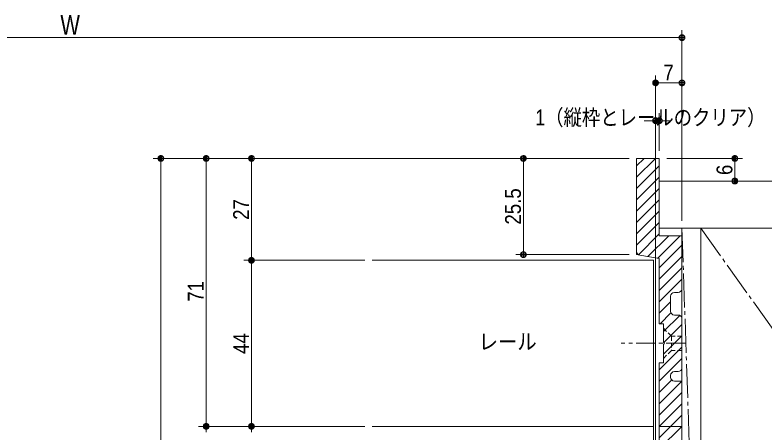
# Model space of a CAD drawing. Units: millimetres, scale not verified. Extents: x -606 to 606, y -304 to 304.
# Drawn here: x -193.4 to 5.2, y -106.5 to 4 of the extents above; entities that cross this region are included whole.
import ezdxf
from ezdxf.enums import TextEntityAlignment as Align

# ---------------------------------------------------------------- set-up
doc = ezdxf.new("R2010")
doc.units = ezdxf.units.MM
doc.header["$LTSCALE"] = 2
for name, pattern in [('CHAIN1', [8, 5, -1, 1, -1]), ('CHAIN2', [12, 9, -1, 1, -1]), ('DASHED1', [1.8, 1.2, -0.6])]:
    doc.linetypes.add(name, pattern=pattern)
for name, color, linetype, lineweight in [('0-1_3一般', 7, 'Continuous', 9), ('0-2_2寸法-1', 7, 'Continuous', 9), ('0-3_0', 7, 'Continuous', 9), ('0-4_2寸法-3', 7, 'Continuous', 9), ('0-5_2寸法-2', 7, 'Continuous', 9)]:
    doc.layers.add(name, color=color, linetype=linetype, lineweight=lineweight)
doc.styles.add('ＭＳ ゴシック', font='')
doc.styles.add('ＭＳ Ｐゴシック', font='')
doc.styles.get('ＭＳ ゴシック').set_extended_font_data('MS Gothic')
doc.styles.get('ＭＳ Ｐゴシック').set_extended_font_data('MS PGothic')

# ---------------------------------------------------------------- blocks, each defined once
blk = doc.blocks.new('_Dot')
at = {"layer": '0-3_0'}
for p, q in [((-1, 0), (-2, 0)), ((0.978, 0.2), (-0.978, 0.2)), ((0.799, 0.6), (-0.799, 0.6)), ((0.916, -0.398), (-0.916, -0.398)), ((0.6, -0.798), (-0.6, -0.798))]:
    blk.add_line(p, q, dxfattribs=at)
for points in [[(1, 0), (0.992, 0.125), (0.969, 0.249), (0.93, 0.368), (0.876, 0.482), (0.809, 0.588), (0.729, 0.685), (0.637, 0.771), (0.536, 0.844), (0.426, 0.905), (0.309, 0.951), (0.187, 0.982), (0.063, 0.998), (-0.063, 0.998), (-0.187, 0.982), (-0.309, 0.951), (-0.426, 0.905), (-0.536, 0.844), (-0.637, 0.771), (-0.729, 0.685), (-0.809, 0.588), (-0.876, 0.482), (-0.93, 0.368), (-0.969, 0.249), (-0.992, 0.125), (-1, 0), (0, 0)], [(-1, 0), (-0.992, -0.125), (-0.969, -0.249), (-0.93, -0.368), (-0.876, -0.482), (-0.809, -0.588), (-0.729, -0.685), (-0.637, -0.771), (-0.536, -0.844), (-0.426, -0.905), (-0.309, -0.951), (-0.187, -0.982), (-0.063, -0.998), (0.063, -0.998), (0.187, -0.982), (0.309, -0.951), (0.426, -0.905), (0.536, -0.844), (0.637, -0.771), (0.729, -0.685), (0.809, -0.588), (0.876, -0.482), (0.93, -0.368), (0.969, -0.249), (0.992, -0.125), (1, 0), (0, 0)]]:
    blk.add_lwpolyline(points, close=True, dxfattribs=at)
blk = doc.blocks.new('グループ-7')
at = {"layer": '0-1_3一般'}
for p, q in [((300, -68), (300, -117.306)), ((300, -68), (312, -68)), ((300, -72), (304, -68)), ((300, -78), (310, -68)), ((312, -68), (312, -109)), ((300, -84), (312, -72)), ((300, -90), (312, -78)), ((312, -80), (613.241, -80)), ((312, -105), (312, -80)), ((300, -96), (312, -84)), ((300, -102), (312, -90)), ((300, -108), (312, -96)), ((300, -114), (312, -102)), ((613.241, -105), (312, -105)), ((324, -105), (324, -399)), ((334, -105), (324, -105)), ((334, -399), (334, -105)), ((300.978, -119.022), (312, -108)), ((306, -120), (317, -109)), ((311.143, -120.857), (323, -109)), ((312, -109), (324, -109)), ((324, -109), (324, -137)), ((312, -126), (324, -114)), ((309, -122), (160, -122)), ((312, -121), (301.671, -119.279)), ((309, -210), (309, -122)), ((312, -132), (324, -120)), ((312, -121), (312, -155.6)), ((312, -138), (324, -126)), ((312, -144), (324, -132)), ((322, -139), (320, -139)), ((322, -139), (320, -139)), ((322, -139), (320, -139)), ((318, -141), (318, -149)), ((318, -141), (318, -149)), ((318, -141), (318, -149)), ((312, -150), (318, -144)), ((312.4, -155.6), (318.183, -149.817)), ((314.2, -159.8), (322.817, -151.183)), ((320, -151), (322, -151)), ((320, -151), (322, -151)), ((320, -151), (322, -151)), ((324, -153), (324, -179)), ((324, -153), (324, -179)), ((324, -153), (324, -179)), ((314.2, -155.6), (312, -155.6)), ((314.2, -165.4), (314.2, -155.6)), ((314.4, -165.6), (324, -156)), ((314.2, -171.8), (324, -162)), ((314.2, -165.4), (314.8, -166)), ((312, -180), (324, -168)), ((312, -186), (324, -174)), ((312, -176.4), (312, -210)), ((312, -176.4), (314.2, -176.4)), ((322, -181), (320, -181)), ((322, -181), (320, -181)), ((322, -181), (320, -181)), ((312, -192), (318.591, -185.409)), ((312, -198), (324, -186)), ((318, -183), (318, -184)), ((318, -183), (318, -184)), ((318, -183), (318, -184)), ((320, -186), (324, -186)), ((312, -204), (324, -192)), ((312, -210), (324, -198)), ((312, -216), (324, -204)), ((160, -210), (309, -210)), ((309, -298), (309, -210)), ((312, -210), (324, -210)), ((312, -210), (312, -243.6)), ((324, -210), (312, -210)), ((312, -222), (324, -210)), ((324, -210), (324, -234))]:
    blk.add_line(p, q, dxfattribs=at)
at = {"layer": '0-1_3一般', "linetype": 'CHAIN2'}
for p, q in [((324, -105), (334, -399)), ((334, -105), (544, -399))]:
    blk.add_line(p, q, dxfattribs=at)
at = {"layer": '0-1_3一般', "linetype": 'DASHED1'}
for p, q in [((300, -119), (300, -117.306)), ((300, -119), (301.671, -119.279)), ((318.4, -162.2), (318.4, -169.8))]:
    blk.add_line(p, q, dxfattribs=at)
at = {"layer": '0-1_3一般', "linetype": 'CHAIN1'}
for p, q in [((325.78, -166), (291.78, -166)), ((325.559, -166), (313.359, -166))]:
    blk.add_line(p, q, dxfattribs=at)
at = {"layer": '0-1_3一般'}
for points in [[(300, -117.306), (300, -68), (312, -68), (312, -109), (324, -109), (324, -137)], [(300, -117.306), (300, -68), (312, -68), (312, -109), (324, -109), (324, -137)], [(312, -243.6), (312, -210), (312, -176.4), (314.2, -176.4), (314.2, -166.6), (314.8, -166), (314.2, -165.4), (314.2, -155.6), (312, -155.6), (312, -121), (301.671, -119.279)], [(312, -243.6), (312, -210), (312, -176.4), (314.2, -176.4), (314.2, -166.6), (314.8, -166), (314.2, -165.4), (314.2, -155.6), (312, -155.6), (312, -121), (301.671, -119.279)], [(314.2, -176.4), (314.2, -166.6), (314.8, -166)], [(320, -186), (324, -186), (324, -210)], [(324, -186), (324, -210), (324, -234), (320, -234)], [(324, -186), (324, -210), (324, -234), (320, -234)]]:
    blk.add_lwpolyline(points, dxfattribs=at)
blk.add_lwpolyline([(544, -399), (544, -105), (334, -105), (334, -399)], close=True, dxfattribs=at)
at = {"layer": '0-1_3一般', "linetype": 'DASHED1'}
for points in [[(324, -162.2), (318.4, -162.2), (314.2, -158)], [(324, -169.8), (318.4, -169.8), (314.2, -174)]]:
    blk.add_lwpolyline(points, dxfattribs=at)
at = {"layer": '0-1_3一般'}
for centre, start, end in [((302, -117.306), 180, 260.53768), ((302, -117.306), 180, 260.53768), ((302, -117.306), 180, 260.53768), ((320, -141), 90, 180), ((320, -141), 90, 180), ((320, -141), 90, 180), ((322, -137), 270, 0), ((322, -137), 270, 0), ((322, -137), 270, 0), ((320, -149), 180, 270), ((320, -149), 180, 270), ((320, -149), 180, 270), ((322, -153), 0, 90), ((322, -153), 360, 90), ((322, -153), 0, 90), ((320, -183), 90, 180), ((320, -183), 90, 180), ((320, -183), 90, 180), ((322, -179), 270, 0), ((322, -179), 270, 0), ((322, -179), 270, 0), ((320, -184), 180, 270), ((320, -184), 180, 270), ((320, -184), 180, 270)]:
    blk.add_arc(centre, 2, start, end, dxfattribs=at)

msp = doc.modelspace()

# ---------------------------------------------------------------- linework, layer by layer
at = {"layer": '0-2_2寸法-1'}
for p, q in [((-16.75, -12), (-16.75, 0)), ((-18.251, -2), (-339.249, -2)), ((-23.75, -151.3), (-23.75, -12)), ((-16.75, -50.5), (-16.75, -12)), ((-18.251, -14), (-22.249, -14)), ((-144.75, -34), (-156.75, -34)), ((-154.75, -35.501), (-154.75, -216.499)), ((-132.75, -34), (-144.75, -34)), ((-142.75, -103.499), (-142.75, -35.501)), ((-60.75, -34), (-132.75, -34)), ((-130.75, -35.501), (-130.75, -59.499)), ((-30.75, -34), (-60.75, -34)), ((-58.75, -57.999), (-58.75, -35.501)), ((-20.75, -34), (-0.75, -34)), ((-2.75, -35.501), (-2.75, -38.499)), ((-20.75, -40), (-0.75, -40)), ((-30.75, -59.5), (-60.75, -59.5)), ((-100.75, -61), (-132.75, -61)), ((-100.75, -61), (-132.75, -61)), ((-130.75, -62.501), (-130.75, -103.499)), ((-132.75, -105), (-144.75, -105)), ((-132.75, -105), (-144.75, -105)), ((-100.75, -105), (-132.75, -105)), ((-100.75, -105), (-132.75, -105))]:
    msp.add_line(p, q, dxfattribs=at)
at = {"layer": '0-5_2寸法-2'}
for p, q in [((-23.75, -22), (-23.73, -22)), ((-22.75, -32), (-22.75, -22)), ((-25.251, -24), (-26.751, -24)), ((-22.75, -24), (-23.75, -24)), ((-21.249, -24), (-19.749, -24))]:
    msp.add_line(p, q, dxfattribs=at)

# ---------------------------------------------------------------- block references
at = {"layer": '0-1_3一般', "xscale": 0.5, "yscale": 0.5}
msp.add_blockref('グループ-7', (-178.75, 0), dxfattribs=at)
at = {"layer": '0-2_2寸法-1', "xscale": 0.7503418, "yscale": 0.7503418}
for p in [(-16.75, -2), (-16.75, -14)]:
    msp.add_blockref('_Dot', p, dxfattribs=at)
for p, rotation in [((-23.75, -14), 180), ((-154.75, -34), 90), ((-142.75, -34), 90), ((-130.75, -34), 90), ((-58.75, -34), 90), ((-2.75, -34), 90), ((-2.75, -40), 270), ((-130.75, -61), 270), ((-58.75, -59.5), 270), ((-130.75, -61), 90), ((-142.75, -105), 270), ((-142.75, -105), 90), ((-130.75, -105), 270), ((-130.75, -105), 90)]:
    msp.add_blockref('_Dot', p, dxfattribs=dict(at, rotation=rotation))
at = {"layer": '0-5_2寸法-2', "xscale": 0.7503418, "yscale": 0.7503418}
msp.add_blockref('_Dot', (-23.75, -24), dxfattribs=at)
at = {"layer": '0-5_2寸法-2', "xscale": 0.7503418, "yscale": 0.7503418, "rotation": 180}
msp.add_blockref('_Dot', (-22.75, -24), dxfattribs=at)

# ---------------------------------------------------------------- texts
at = {"layer": '0-2_2寸法-1', "style": 'ＭＳ Ｐゴシック'}
for s, height, width, p in [('W', 5.241, 0.8, (-181.357, -2.808)), ('7', 4.194, 0.9, (-21.667, -14.606))]:
    msp.add_text(s, height=height, dxfattribs=dict(at, width=width)).set_placement(p, align=Align.BOTTOM_LEFT)
at = {"layer": '0-2_2寸法-1', "style": 'ＭＳ Ｐゴシック', "width": 0.9}
for s, p in [('6', (-2.144, -38.405)), ('25.5', (-58.144, -51.536)), ('27', (-130.144, -50.278)), ('71', (-142.155, -71.97)), ('44', (-130.144, -85.822))]:
    msp.add_text(s, height=4.194, rotation=90, dxfattribs=at).set_placement(p, align=Align.BOTTOM_LEFT)
at = {"layer": '0-4_2寸法-3', "style": 'ＭＳ ゴシック', "width": 0.9}
msp.add_text('レール', height=4.179, dxfattribs=at).set_placement((-70.603, -85.892), align=Align.BOTTOM_LEFT)
at = {"layer": '0-5_2寸法-2', "style": 'ＭＳ Ｐゴシック', "width": 0.85}
msp.add_text('1（縦枠とレールのクリア）', height=4.194, dxfattribs=at).set_placement((-55.574, -26.486), align=Align.BOTTOM_LEFT)

doc.saveas('drawing.dxf')
